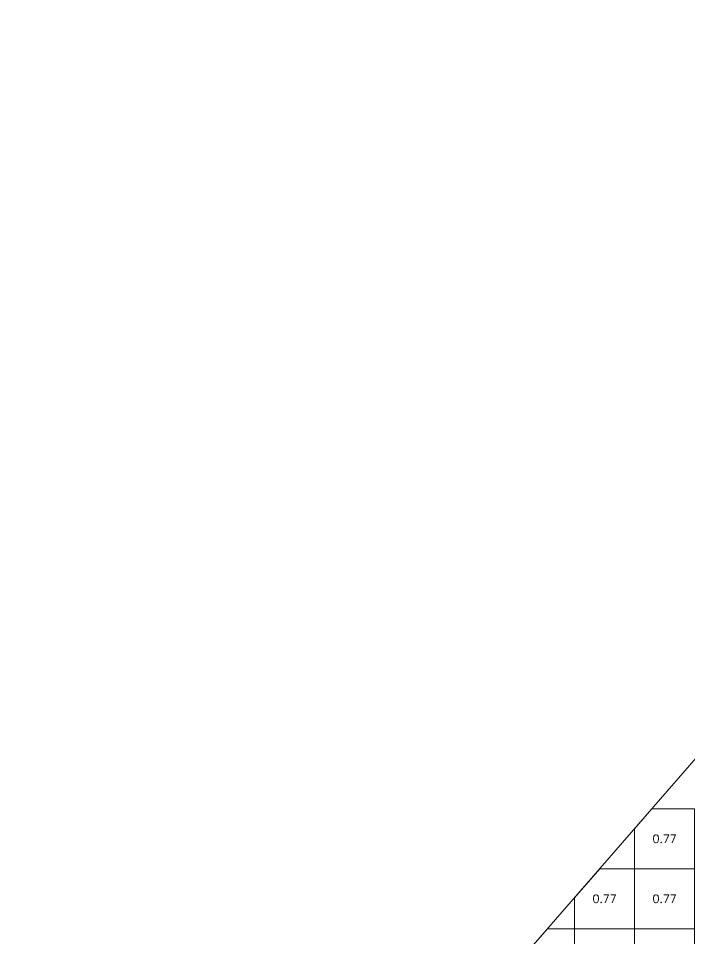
# Model space of a CAD drawing. Header units: inches. Extents: x 469883 to 470005, y 4349687 to 4349765.
# Drawn here: x 469895.35 to 469906.53, y 4349717.29 to 4349732.62 of the extents above; entities that cross this region are included whole.
import ezdxf
from ezdxf.enums import TextEntityAlignment as Align

# ---------------------------------------------------------------- set-up
doc = ezdxf.new("R2010")
doc.units = ezdxf.units.IN
doc.header["$MEASUREMENT"] = 0
doc.layers.add('爆区方格网', color=7, linetype='Continuous', lineweight=0)
doc.styles.add('3dmine_textStyle_1', font='txt.shx', dxfattribs={"height": 1, "bigfont": 'gbcbig.shx'})

msp = doc.modelspace()

# ---------------------------------------------------------------- linework, layer by layer
at = {"color": 4, "linetype": 'Continuous', "lineweight": 0, "true_color": 0x00ffff, "elevation": 1981.806}
msp.add_lwpolyline([(469895.348, 4349706.967), (469901.429, 4349714.308), (469908.169, 4349722.053), (469913.456, 4349727.974), (469920.345, 4349732.202), (469931.026, 4349732.621)], dxfattribs=at)
at = {"layer": '爆区方格网', "color": 4, "linetype": 'Continuous', "lineweight": 0, "true_color": 0x00ffff, "elevation": 3962.29}
for points in [[(469906.614, 4349718.45), (469905.614, 4349718.45), (469905.614, 4349719.117), (469905.904, 4349719.45), (469906.614, 4349719.45), (469906.614, 4349718.45)], [(469905.614, 4349717.45), (469904.614, 4349717.45), (469904.614, 4349717.967), (469905.034, 4349718.45), (469905.614, 4349718.45), (469905.614, 4349717.45)], [(469906.614, 4349717.45), (469905.614, 4349717.45), (469905.614, 4349718.45), (469906.614, 4349718.45), (469906.614, 4349717.45)], [(469904.614, 4349716.45), (469903.614, 4349716.45), (469903.614, 4349716.818), (469904.164, 4349717.45), (469904.614, 4349717.45), (469904.614, 4349716.45)], [(469905.614, 4349716.45), (469904.614, 4349716.45), (469904.614, 4349717.45), (469905.614, 4349717.45), (469905.614, 4349716.45)], [(469906.614, 4349716.45), (469905.614, 4349716.45), (469905.614, 4349717.45), (469906.614, 4349717.45), (469906.614, 4349716.45)]]:
    msp.add_lwpolyline(points, dxfattribs=at)

# ---------------------------------------------------------------- texts
at = {"color": 4, "linetype": 'Continuous', "lineweight": 0, "true_color": 0x00ffff, "style": '3dmine_textStyle_1'}
for p in [(469906.114, 4349718.95, 3962.29), (469905.114, 4349717.95, 3962.29), (469906.114, 4349717.95, 3962.29)]:
    msp.add_text('0.77', height=0.1333, dxfattribs=at).set_placement(p, align=Align.MIDDLE_CENTER)

doc.saveas('drawing.dxf')
